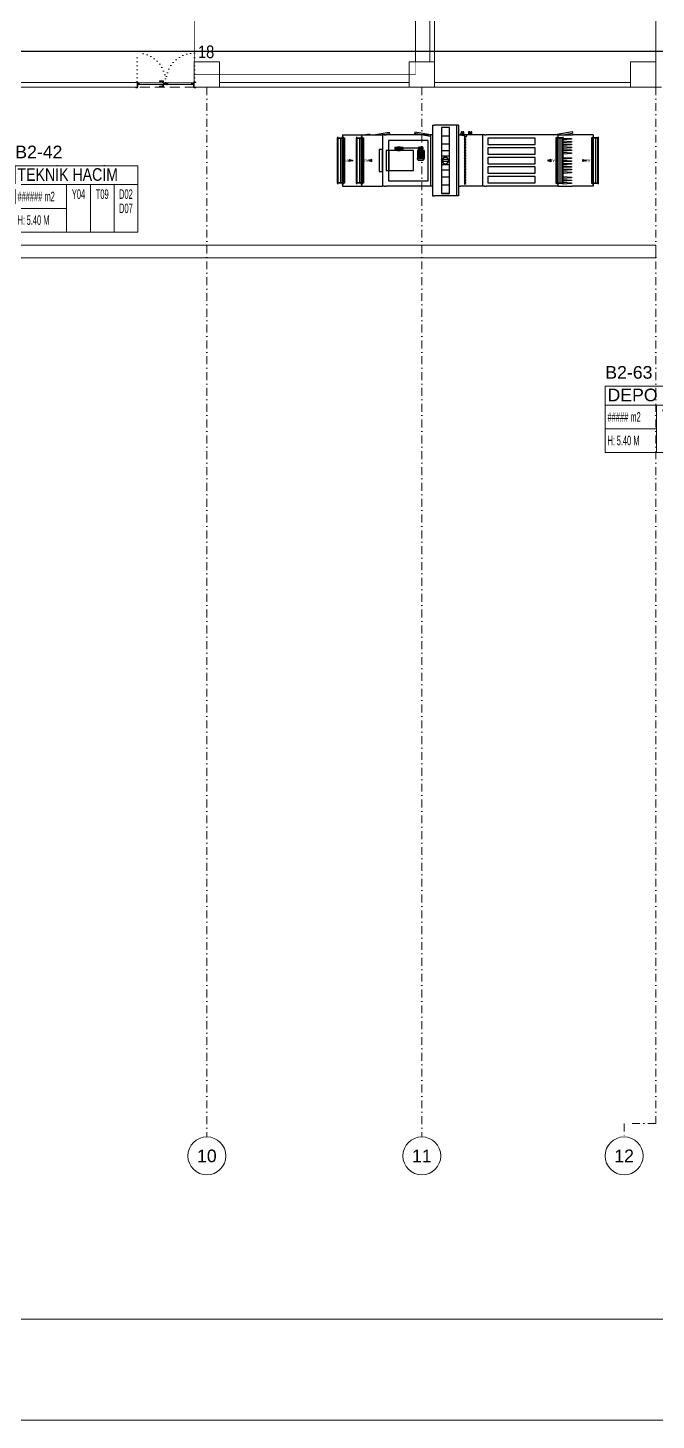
# Model space of a CAD drawing. Header units: metres. Extents: x -17822 to 152406, y -4219 to 19791.
# Drawn here: x 5534 to 7521, y -4219 to 188 of the extents above; entities that cross this region are included whole.
import ezdxf
from ezdxf.enums import TextEntityAlignment as Align

# ---------------------------------------------------------------- set-up
doc = ezdxf.new("R2010")
doc.units = ezdxf.units.M
doc.header["$LTSCALE"] = 100
doc.header["$MEASUREMENT"] = 0
for name, pattern in [('DASHDOT2', [0.5, 0.25, -0.125, 0, -0.125]), ('DOT2', [0.125, 0, -0.125]), ('HIDDEN', [0.375, 0.25, -0.125]), ('HIDDEN2', [4.7625, 3.175, -1.5875])]:
    doc.linetypes.add(name, pattern=pattern)
doc.layers.get('0').update_dxf_attribs({"color": 9, "lineweight": 9})
for name, color, linetype, lineweight in [('00', 9, 'Continuous', 9), ('01', 9, 'Continuous', 9), ('05', 9, 'Continuous', 9), ('05S', 9, 'Continuous', 9), ('06B', 9, 'Continuous', 9), ('06C', 9, 'Continuous', 9), ('06D', 9, 'Continuous', 9), ('09', 9, 'Continuous', 9), ('10', 9, 'Continuous', 9), ('20', 9, 'DOT2', 9), ('21', 9, 'Continuous', 9), ('21_mahal200', 9, 'Continuous', 9), ('24', 9, 'DASHDOT2', 9), ('32-ekipman', 9, 'Continuous', 9), ('40A', 9, 'Continuous', 9), ('E-KABLO', 7, 'Continuous', 30)]:
    doc.layers.add(name, color=color, linetype=linetype, lineweight=lineweight)
doc.styles.add('Arial', font='arial.ttf', dxfattribs={"height": 2.5})
doc.styles.add('MuuM_TEXT-STANDART', font='ARIALN.TTF')
doc.styles.get("Standard").update_dxf_attribs({"font": 'ARIALN.TTF'})

# ---------------------------------------------------------------- blocks, each defined once
blk = doc.blocks.new('0_aks')
at = {"linetype": 'Continuous'}
blk.add_circle((0, 0), 3, dxfattribs=at)
at = {"style": 'Arial'}
blk.add_attdef('AKS', text='', height=2, dxfattribs=at).set_placement((0, 0), align=Align.MIDDLE_CENTER)
blk = doc.blocks.new('p-akslar_yeni')
at = {"layer": '24'}
for points in [[(12515, -8575), (12515, -11897.2)], [(13195, -8575), (13195, -11897.2)], [(13935, -8575), (13935, -11854.6), (13835, -11854.6), (13835, -11897.2)]]:
    blk.add_lwpolyline(points, dxfattribs=at)
at = {"layer": '21', "xscale": 20, "yscale": 20, "zscale": 20}
for p, values in [((12515, -11957.2), {'AKS': '10'}), ((13195, -11957.2), {'AKS': '11'}), ((13835, -11957.2), {'AKS': '12'})]:
    blk.add_blockref('0_aks', p, dxfattribs=at).add_auto_attribs(values)
blk = doc.blocks.new('2.bod.sitatik')
at = {"layer": '01'}
for points in [[(6060, -8630), (6140, -8630), (6140, -8550), (6060, -8550)], [(6740, -8630), (6820, -8630), (6820, -8550), (6740, -8550)], [(7440, -8630), (7520, -8630), (7520, -8550), (7440, -8550)]]:
    blk.add_lwpolyline(points, close=True, dxfattribs=at)
blk = doc.blocks.new('p-işyeri')
at = {"color": 0, "const_width": 2}
blk.add_lwpolyline([(200, 0), (200, 700), (-200, 700), (-200, 0)], close=True, dxfattribs=at)
blk = doc.blocks.new('p-birim')
blk.add_lwpolyline([(0, 0), (1, 0), (1, 1), (0, 1)], close=True)
blk = doc.blocks.new('P-KURANGLEZ')
at = {"layer": '01'}
blk.add_lwpolyline([(7520, -540), (5360, -540), (5360, -500), (7520, -500), (7520, -540)], dxfattribs=at)
blk = doc.blocks.new('TYETRBJFYREFR')
at = {"color": 252, "lineweight": -3}
for p, q in [((2844, 1935), (2905, 1935)), ((2844, 1935), (2905, 1935)), ((2844, -305), (2844, 1935)), ((3605, 1935), (2905, 1935)), ((3380, 1860), (3130, 1860)), ((3666, 1935), (3605, 1935)), ((3605, -305), (3605, 1935)), ((3666, 1935), (3605, 1935)), ((3666, -305), (3666, 1935)), ((-160, 68), (-160, 1562)), ((-67, 98), (-67, 1532)), ((0, 1630), (61, 1630)), ((0, 0), (0, 1630)), ((25, 68), (25, 1562)), ((61, 1630), (600, 1630)), ((440, 68), (440, 1562)), ((533, 98), (533, 1532)), ((600, 1630), (661, 1630)), ((600, 0), (600, 1630)), ((625, 68), (625, 1562)), ((661, 1630), (1261, 1630)), ((1261, 1630), (1261, 1630)), ((1261, 0), (1261, 1630)), ((1322, 1630), (1261, 1630)), ((1261, 25), (1261, 1605)), ((1322, 1630), (1383, 1630)), ((2783, 1630), (1383, 1630)), ((2783, 0), (2783, 1630)), ((2844, 1630), (2783, 1630)), ((3380, 1590), (3130, 1590)), ((3380, 1337), (3130, 1337)), ((3666, 1630), (3727, 1630)), ((3927, 1630), (3727, 1630)), ((3902, 1552), (3852, 1578)), ((3852, 1528), (3902, 1552)), ((3902, 1502), (3852, 1528)), ((3852, 1478), (3902, 1502)), ((3902, 1452), (3852, 1478)), ((3852, 1428), (3902, 1452)), ((3902, 1402), (3852, 1428)), ((3852, 1378), (3902, 1402)), ((3902, 1352), (3852, 1378)), ((3852, 1328), (3902, 1352)), ((3902, 1302), (3852, 1328)), ((4427, 1630), (3927, 1630)), ((4427, 0), (4427, 1630)), ((4488, 1630), (4427, 1630)), ((4488, 1630), (4549, 1630)), ((6149, 1630), (4549, 1630)), ((6749, 1630), (6149, 1630)), ((6810, 1630), (6749, 1630)), ((6785, 68), (6785, 1562)), ((6810, 0), (6810, 1630)), ((6810, 1630), (7271, 1630)), ((6877, 98), (6877, 1532)), ((6970, 68), (6970, 1562)), ((7871, 1630), (7271, 1630)), ((7932, 1630), (7871, 1630)), ((7907, 68), (7907, 1562)), ((7932, 0), (7932, 1630)), ((7999, 98), (7999, 1532)), ((8092, 68), (8092, 1562)), ((1466, 496), (1466, 1134)), ((3380, 1121), (3130, 1121)), ((3380, 955), (3130, 955)), ((3852, 1278), (3902, 1302)), ((3902, 1252), (3852, 1278)), ((3852, 1228), (3902, 1252)), ((3902, 1202), (3852, 1228)), ((3852, 1178), (3902, 1202)), ((3902, 1152), (3852, 1178)), ((3852, 1128), (3902, 1152)), ((3902, 1102), (3852, 1128)), ((3852, 1078), (3902, 1102)), ((3902, 1052), (3852, 1078)), ((3852, 1028), (3902, 1052)), ((3902, 1002), (3852, 1028)), ((3852, 978), (3902, 1002)), ((3902, 952), (3852, 978)), ((3852, 928), (3902, 952)), ((3902, 902), (3852, 928)), ((3852, 878), (3902, 902)), ((2398, 496), (2398, 751)), ((2433, 496), (2433, 751)), ((2474, 496), (2474, 751)), ((2515, 496), (2515, 751)), ((2550, 496), (2550, 751)), ((2573, 496), (2573, 751)), ((2582, 496), (2582, 751)), ((3380, 851), (3130, 851)), ((3155, 840), (3130, 790)), ((3180, 790), (3130, 790)), ((3380, 779), (3130, 779)), ((3380, 675), (3130, 675)), ((3380, 509), (3130, 509)), ((3155, 840), (3180, 790)), ((3355, 790), (3330, 840)), ((3380, 840), (3330, 840)), ((3355, 790), (3380, 840)), ((3902, 852), (3852, 878)), ((3852, 828), (3902, 852)), ((3902, 802), (3852, 828)), ((3852, 778), (3902, 802)), ((3902, 752), (3852, 778)), ((3852, 728), (3902, 752)), ((3902, 702), (3852, 728)), ((3852, 678), (3902, 702)), ((3902, 652), (3852, 678)), ((3852, 628), (3902, 652)), ((3902, 602), (3852, 628)), ((3852, 578), (3902, 602)), ((3902, 552), (3852, 578)), ((3852, 528), (3902, 552)), ((3902, 502), (3852, 528)), ((3852, 478), (3902, 502)), ((3902, 452), (3852, 478)), ((3852, 428), (3902, 452)), ((0, 0), (61, 0)), ((61, 0), (600, 0)), ((600, 0), (661, 0)), ((661, 0), (1261, 0)), ((661, 0), (858, -34)), ((858, -34), (864, 0)), ((983, 0), (1475, -87)), ((1261, 0), (1261, 0)), ((1322, 0), (1261, 0)), ((1274, 0), (1484, -37)), ((1322, 0), (1383, 0)), ((2783, 0), (1383, 0)), ((2544, 429), (1656, 429)), ((2774, 50), (2281, -37)), ((2782, 1), (2290, -86)), ((2782, 1), (2774, 50)), ((2844, 0), (2783, 0)), ((3380, 293), (3130, 293)), ((3380, 40), (3130, 40)), ((3666, 0), (3727, 0)), ((3918, 50), (3721, 15)), ((3730, -34), (3721, 15)), ((3927, 0), (3727, 0)), ((3927, 1), (3730, -34)), ((3902, 402), (3852, 428)), ((3852, 378), (3902, 402)), ((3902, 352), (3852, 378)), ((3852, 328), (3902, 352)), ((3902, 302), (3852, 328)), ((3852, 278), (3902, 302)), ((3902, 252), (3852, 278)), ((3852, 228), (3902, 252)), ((3902, 202), (3852, 228)), ((3852, 178), (3902, 202)), ((3902, 152), (3852, 178)), ((3852, 128), (3902, 152)), ((3902, 102), (3852, 128)), ((3852, 78), (3902, 102)), ((3902, 52), (3852, 78)), ((3927, 1), (3918, 50)), ((4427, 0), (3927, 0)), ((4488, 0), (4427, 0)), ((4488, 0), (4549, 0)), ((6149, 0), (4549, 0)), ((6749, 0), (6149, 0)), ((6671, 0), (7262, -104)), ((6810, 0), (6749, 0)), ((6810, 0), (7271, 0)), ((7871, 0), (7271, 0)), ((7932, 0), (7871, 0)), ((1475, -87), (1484, -37)), ((2290, -86), (2281, -37)), ((2844, -305), (2905, -305)), ((2844, -305), (2905, -305)), ((3605, -305), (2905, -305)), ((3380, -230), (3130, -230)), ((3666, -305), (3605, -305)), ((3666, -305), (3605, -305)), ((6970, -2), (7271, -55)), ((7262, -104), (7271, -55))]:
    blk.add_line(p, q, dxfattribs=at)
for points in [[(2844, 1935), (3666, 1935), (3666, -305), (2844, -305)], [(0, 1630), (600, 1630), (600, 0), (0, 0)], [(600, 0), (2844, 0), (2844, 1630), (600, 1630)], [(3666, 0), (6810, 0), (6810, 1630), (3666, 1630)], [(6810, 1630), (7932, 1630), (7932, 0), (6810, 0)]]:
    blk.add_lwpolyline(points, close=True)
for points in [[(3380, -230), (3130, -230), (3130, 1860), (3380, 1860), (3380, -230)], [(-160, 98), (25, 98), (25, 1533), (-160, 1533), (-160, 98)], [(-141, 108), (7, 108), (7, 1523), (-141, 1523), (-141, 108)], [(0, 61), (0, 61), (0, 1569), (0, 1569), (0, 61)], [(0, 98), (61, 98), (61, 1533), (0, 1533), (0, 98)], [(440, 98), (625, 98), (625, 1533), (440, 1533), (440, 98)], [(459, 108), (607, 108), (607, 1523), (459, 1523), (459, 108)], [(600, 61), (600, 61), (600, 1569), (600, 1569), (600, 61)], [(600, 98), (661, 98), (661, 1533), (600, 1533), (600, 98)], [(2713, 177), (1453, 177), (1453, 1453), (2713, 1453), (2713, 177)], [(6099, 1318), (4599, 1318), (4599, 1518), (6099, 1518), (6099, 1318)], [(6810, 98), (6749, 98), (6749, 1533), (6810, 1533), (6810, 98)], [(6970, 98), (6785, 98), (6785, 1533), (6970, 1533), (6970, 98)], [(6951, 108), (6803, 108), (6803, 1523), (6951, 1523), (6951, 108)], [(6810, 61), (6810, 61), (6810, 1569), (6810, 1569), (6810, 61)], [(7932, 98), (7871, 98), (7871, 1533), (7932, 1533), (7932, 98)], [(8092, 98), (7907, 98), (7907, 1533), (8092, 1533), (8092, 98)], [(8073, 108), (7925, 108), (7925, 1523), (8073, 1523), (8073, 108)], [(7932, 61), (7932, 61), (7932, 1569), (7932, 1569), (7932, 61)], [(1261, 471), (1161, 471), (1161, 1159), (1261, 1159), (1261, 471)], [(2244, 496), (1383, 496), (1383, 1134), (2244, 1134), (2244, 496)], [(6099, 1017), (4599, 1017), (4599, 1217), (6099, 1217), (6099, 1017)], [(6099, 715), (4599, 715), (4599, 915), (6099, 915), (6099, 715)], [(1919, 407), (1650, 407), (1650, 452), (1919, 452), (1919, 407)], [(1825, 451), (1744, 451), (1744, 496), (1825, 496), (1825, 451)], [(2582, 496), (2367, 496), (2367, 751), (2582, 751), (2582, 496)], [(2555, 407), (2394, 407), (2394, 452), (2555, 452), (2555, 407)], [(2528, 560), (2420, 560), (2420, 688), (2528, 688), (2528, 560)], [(2501, 451), (2447, 451), (2447, 496), (2501, 496), (2501, 451)], [(6099, 413), (4599, 413), (4599, 613), (6099, 613), (6099, 413)], [(1825, 388), (1744, 388), (1744, 407), (1825, 407), (1825, 388)], [(2501, 388), (2447, 388), (2447, 407), (2501, 407), (2501, 388)], [(6099, 112), (4599, 112), (4599, 312), (6099, 312), (6099, 112)]]:
    blk.add_lwpolyline(points, close=True, dxfattribs=at)
for points in [[(6970, 1505), (7244, 1522), (7244, 1542), (6970, 1561)], [(6970, 1415), (7244, 1432), (7244, 1452), (6970, 1471)], [(6970, 1325), (7244, 1342), (7244, 1362), (6970, 1381)], [(6970, 1165), (7244, 1182), (7244, 1202), (6970, 1221)], [(6970, 1075), (7244, 1092), (7244, 1112), (6970, 1131)], [(6970, 985), (7244, 1002), (7244, 1022), (6970, 1041)], [(6970, 895), (7244, 912), (7244, 932), (6970, 951)], [(225, 815), (325, 815), (225, 845), (225, 785), (325, 815)], [(925, 815), (825, 815), (925, 845), (925, 785), (825, 815)], [(2582, 751), (2555, 815), (2393, 815), (2366, 751)], [(6585, 815), (6485, 815), (6585, 845), (6585, 785), (6485, 815)], [(6970, 805), (7244, 822), (7244, 842), (6970, 861)], [(6970, 715), (7244, 732), (7244, 752), (6970, 771)], [(6970, 555), (7244, 572), (7244, 592), (6970, 611)], [(6970, 465), (7244, 482), (7244, 502), (6970, 521)], [(7607, 815), (7707, 815), (7607, 845), (7607, 785), (7707, 815)], [(3781, 0), (3781, -90), (3754, -90), (3754, 0)], [(3834, 0), (3834, -90), (3807, -90), (3807, 0)], [(4023, 0), (4023, -90), (3983, -90), (3983, 0)], [(4095, 0), (4095, -90), (4055, -90), (4055, 0)], [(6970, 375), (7244, 392), (7244, 412), (6970, 431)], [(6970, 285), (7244, 302), (7244, 322), (6970, 341)], [(6970, 195), (7244, 212), (7244, 232), (6970, 251)], [(6970, 105), (7244, 122), (7244, 142), (6970, 161)]]:
    blk.add_lwpolyline(points, dxfattribs=at)
blk.add_circle((3255, 815), 100, dxfattribs=at)
for s, p in [('FA', (61, 771)), ('EA', (656, 771)), ('RA', (6551, 771)), ('SA', (7678, 771))]:
    blk.add_text(s, height=88, dxfattribs=at).set_placement(p)
blk = doc.blocks.new('prf-scr2')
at = {"linetype": 'DOT2', "ltscale": 10}
blk.add_line((0, 0.2), (0, -1.1), dxfattribs=at)
for p, q in [((-0.1, -0.2), (0.1, -0.3)), ((0.1, -0.2), (-0.1, -0.2)), ((0.1, -0.3), (-0.1, -0.3)), ((-0.1, -0.3), (0.1, -0.4)), ((0.1, -0.4), (-0.1, -0.4)), ((0.1, -0.5), (-0.1, -0.4)), ((-0.1, -0.4), (0.1, -0.4)), ((0.1, -0.6), (-0.1, -0.5)), ((-0.1, -0.5), (0.1, -0.5)), ((-0.1, -0.6), (0.1, -0.7)), ((0.1, -0.6), (-0.1, -0.6)), ((-0.1, -0.6), (0.1, -0.6)), ((-0.1, -0.7), (0.1, -0.8)), ((0.1, -0.7), (-0.1, -0.7)), ((-0.1, -0.8), (0.1, -0.8)), ((0.1, -0.8), (-0.1, -0.8)), ((0.1, -0.2), (0, -0.1)), ((0, -0.2), (0.1, -0.2))]:
    blk.add_line(p, q)
blk.add_lwpolyline([(0.2, 0), (-0.2, 0), (-0.2, 0), (-0.1, -0.1), (0.1, -0.1), (0.2, 0), (0.2, 0)], close=True)
for points in [[(0.2, 0), (-0.2, 0)], [(-0.1, -0.1), (-0.1, -0.2), (-0.1, -0.2), (-0.1, -0.2), (-0.1, -0.2), (-0.1, -0.3), (-0.1, -0.3), (-0.1, -0.3), (-0.1, -0.3), (-0.1, -0.4), (-0.1, -0.4), (-0.1, -0.4), (-0.1, -0.4), (-0.1, -0.4), (-0.1, -0.5), (-0.1, -0.5), (-0.1, -0.5), (-0.1, -0.5), (-0.1, -0.5), (-0.1, -0.5), (-0.1, -0.6), (-0.1, -0.6), (-0.1, -0.6), (-0.1, -0.6), (-0.1, -0.6), (-0.1, -0.7), (-0.1, -0.7), (-0.1, -0.7), (-0.1, -0.7), (-0.1, -0.7), (-0.1, -0.8), (-0.1, -0.8), (-0.1, -0.8), (-0.1, -0.8), (0, -0.9), (0, -0.9), (0, -0.9), (0.1, -0.8), (0.1, -0.8), (0.1, -0.7), (0.1, -0.7), (0.1, -0.7), (0.1, -0.7), (0.1, -0.7), (0.1, -0.7), (0.1, -0.6), (0.1, -0.6), (0.1, -0.6), (0.1, -0.6), (0.1, -0.6), (0.1, -0.5), (0.1, -0.5), (0.1, -0.5), (0.1, -0.5), (0.1, -0.4), (0.1, -0.4), (0.1, -0.4), (0.1, -0.4), (0.1, -0.4), (0.1, -0.3), (0.1, -0.3), (0.1, -0.3), (0.1, -0.3), (0.1, -0.3), (0.1, -0.3), (0.1, -0.2), (0.1, -0.2), (0.1, -0.2), (0.1, -0.2), (0.1, -0.2), (0.1, -0.1)]]:
    blk.add_lwpolyline(points)
blk = doc.blocks.new('gr-p-barel kilitli kapı kolu')
at = {"layer": '05S'}
h = blk.add_hatch(color=256, dxfattribs=at)
h.paths.add_polyline_path([(1.3, 0.8), (-1.3, 0.8), (-1.3, 0.7), (1.3, 0.7)])
h.paths.add_polyline_path([(2.75, 0.7), (-2.75, 0.7), (-2.75, 0), (2.75, 0)])
h.paths.add_polyline_path([(-11.7, 4.9), (-11.7, 6.7), (0.9, 6.7), (0.9, 0.8), (-0.9, 0.8), (-0.9, 4.9)])
at = {"flags": 128}
for points in [[(-0.9, 0.8), (-0.9, 4.9), (-11.7, 4.9), (-11.7, 6.7), (0.9, 6.7), (0.9, 0.8)], [(-0.8, 5), (0.8, 6.6)]]:
    blk.add_lwpolyline(points, dxfattribs=at)
blk.add_lwpolyline([(-2.75, 0), (-2.75, 0.7), (2.75, 0.7), (2.75, 0)])
blk.add_lwpolyline([(-1.3, 0.7), (1.3, 0.7), (1.3, 0.8), (-1.3, 0.8)], close=True)
blk = doc.blocks.new('p-de-02')
at = {"layer": '06C'}
blk.add_lwpolyline([(106.3, -16.6, 1), (106.3, -15.8), (104.3, -15.8), (104.3, -16.6), (106.4, -16.6)], format="xyb", dxfattribs=at)
blk.add_arc((106.3, -16.2), 0.5, 233.1301, 126.8699, dxfattribs=at)
at = {"layer": '09'}
for p, q in [((108.1, -16.7), (108.1, -16.6)), ((108.2, -16.7), (108.2, -16.6)), ((108.3, -16.6), (108.3, -16.7)), ((108.4, -16.7), (108.4, -16.6)), ((108.5, -16.6), (108.5, -16.7)), ((108.6, -16.7), (108.6, -16.6)), ((108.7, -16.6), (108.7, -16.7)), ((108.8, -16.6), (108.8, -16.7)), ((109.3, -21.9), (109.3, -21.7)), ((109.4, -21.7), (109.4, -21.9)), ((109.5, -21.9), (109.5, -21.7)), ((109.6, -21.7), (109.6, -21.9)), ((109.7, -21.9), (109.7, -21.7)), ((109.8, -21.7), (109.8, -21.9)), ((109.9, -21.9), (109.9, -21.7)), ((110, -21.9), (110, -21.7))]:
    blk.add_line(p, q, dxfattribs=at)
at = {"layer": '10'}
for points in [[(14.2, -6.8, -0.414214), (14.3, -6.7), (18.7, -6.7, -0.414214), (18.8, -6.8), (18.8, -14.1), (19, -14.1), (19, -6.8, 0.414214), (18.7, -6.5), (14.3, -6.5, 0.414214), (14, -6.8), (14, -7.7, 0.414214), (14.3, -8), (15.4, -8), (15.4, -7.8), (14.3, -7.8, -0.414214), (14.2, -7.7)], [(19, -9.7, -0.414214), (19.3, -9.4), (20.3, -9.4, -0.414214), (20.6, -9.7), (20.6, -16.1, -0.414214), (20.3, -16.4, -0.414214), (20, -16.1), (20, -15.2), (19, -15.2), (19, -24.2, -0.414214), (18.7, -24.5), (14.3, -24.5, -0.414214), (14, -24.2), (14, -23.3, -0.414214), (14.3, -23), (15.4, -23), (15.4, -23.2), (14.3, -23.2, 0.414214), (14.2, -23.3), (14.2, -24.2, 0.414214), (14.3, -24.3), (18.7, -24.3, 0.414214), (18.8, -24.2), (18.8, -15), (20.2, -15), (20.2, -16.1, 0.414214), (20.3, -16.2, 0.414214), (20.4, -16.1), (20.4, -9.7, 0.414214), (20.3, -9.6), (19.3, -9.6, 0.414214), (19.2, -9.7), (19.2, -10.6), (19, -10.6)], [(18.4, -25), (19.8, -24.4), (19.8, -21.5), (20, -21.5), (20, -24.5), (18.5, -25.2, -14.796002)], [(198.6, -9.7, 0.414214), (198.3, -9.4), (197.3, -9.4, 0.414214), (197, -9.7), (197, -16.1, 0.414214), (197.3, -16.4, 0.414214), (197.6, -16.1), (197.6, -15.2), (198.6, -15.2), (198.6, -24.2, 0.414214), (198.9, -24.5), (203.3, -24.5, 0.414214), (203.6, -24.2), (203.6, -23.3, 0.414214), (203.3, -23), (202.2, -23), (202.2, -23.2), (203.3, -23.2, -0.414214), (203.4, -23.3), (203.4, -24.2, -0.414214), (203.3, -24.3), (198.9, -24.3, -0.414214), (198.8, -24.2), (198.8, -15), (197.4, -15), (197.4, -16.1, -0.414214), (197.3, -16.2, -0.414214), (197.2, -16.1), (197.2, -9.7, -0.414214), (197.3, -9.6), (198.3, -9.6, -0.414214), (198.4, -9.7), (198.4, -10.6), (198.6, -10.6)], [(199.2, -25), (197.8, -24.4), (197.8, -21.5), (197.6, -21.5), (197.6, -24.5), (199.1, -25.2, 14.796002)], [(203.4, -6.8, 0.414214), (203.3, -6.7), (198.9, -6.7, 0.414214), (198.8, -6.8), (198.8, -14.1), (198.6, -14.1), (198.6, -6.8, -0.414214), (198.9, -6.5), (203.3, -6.5, -0.414214), (203.6, -6.8), (203.6, -7.7, -0.414214), (203.3, -8), (202.2, -8), (202.2, -7.8), (203.3, -7.8, 0.414214), (203.4, -7.7)]]:
    blk.add_lwpolyline(points, format="xyb", close=True, dxfattribs=at)
for points in [[(108.2, -20.1), (108.2, -18.1), (108.5, -18.1), (108.5, -17), (20.3, -17), (20.3, -18.1), (20.6, -18.1), (20.6, -20.1), (20.3, -20.1), (20.3, -18.3), (20, -18.3), (20, -16.7), (108.8, -16.7), (108.8, -18.3), (108.5, -18.3), (108.5, -20.1)], [(108.2, -18.1), (108.2, -20.1), (108.8, -20.1), (108.8, -21.7), (20, -21.7), (20, -20.1), (20.6, -20.1), (20.6, -18.1), (20.9, -18.1), (20.9, -20.3), (20.3, -20.3), (20.3, -21.4), (108.5, -21.4), (108.5, -20.3), (107.9, -20.3), (107.9, -18.1), (108.2, -18.1)], [(109.9, -20.1), (109.9, -18.1), (109.6, -18.1), (109.6, -17), (197.3, -17), (197.3, -18.1), (197, -18.1), (197, -20.1), (197.3, -20.1), (197.3, -18.3), (197.6, -18.3), (197.6, -16.7), (109.3, -16.7), (109.3, -18.3), (109.6, -18.3), (109.6, -20.1)], [(109.9, -18.1), (109.9, -20.1), (109.3, -20.1), (109.3, -21.7), (197.6, -21.7), (197.6, -20.1), (197, -20.1), (197, -18.1), (196.7, -18.1), (196.7, -20.3), (197.3, -20.3), (197.3, -21.4), (109.6, -21.4), (109.6, -20.3), (110.2, -20.3), (110.2, -18.1), (109.9, -18.1)]]:
    blk.add_lwpolyline(points, dxfattribs=at)
for points in [[(20.9, -17.2), (26.9, -17.2), (26.9, -21.2), (20.9, -21.2)], [(21.2, -17.5), (26.6, -17.5), (26.6, -20.9), (21.2, -20.9)], [(107.9, -17.2), (101.9, -17.2), (101.9, -21.2), (107.9, -21.2)], [(107.6, -17.5), (102.2, -17.5), (102.2, -20.9), (107.6, -20.9)], [(108.1, -22.4), (110, -22.4), (110, -21.9), (108.1, -21.9), (107.5, -21.9), (107.5, -22.4)], [(110, -16.1), (108.1, -16.1), (108.1, -16.6), (110.6, -16.6), (110.6, -16.6), (110.6, -16.1)], [(110.2, -17.2), (116.2, -17.2), (116.2, -21.2), (110.2, -21.2)], [(110.5, -17.5), (115.9, -17.5), (115.9, -20.9), (110.5, -20.9)], [(196.7, -17.2), (192.7, -17.2), (192.7, -21.2), (196.7, -21.2)], [(196.4, -17.5), (193, -17.5), (193, -20.9), (196.4, -20.9)]]:
    blk.add_lwpolyline(points, close=True, dxfattribs=at)
for centre in [(17.8, -25.5), (199.8, -25.5)]:
    blk.add_circle(centre, 0.55, dxfattribs=at)
at = {"layer": '20'}
for p, q in [((17.8, -25.5), (17.8, -116)), ((199.8, -25.5), (199.8, -116))]:
    blk.add_line(p, q, dxfattribs=at)
at = {"layer": '20', "linetype": 'HIDDEN'}
for points in [[(18.6, -24.3), (18.6, -23), (17.1, -23), (17.1, -24.3)], [(18.4, -25), (18.4, -23.2), (17.3, -23.2), (17.3, -25)], [(199, -24.3), (199, -23), (200.5, -23), (200.5, -24.3)], [(199.2, -25), (199.2, -23.2), (200.3, -23.2), (200.3, -25)]]:
    blk.add_lwpolyline(points, dxfattribs=at)
at = {"layer": '20'}
for centre, start, end in [((17.8, -25.5), 270, 2.4057), ((199.8, -25.5), 177.5943, 270)]:
    blk.add_arc(centre, 90.5, start, end, dxfattribs=at)
at = {"layer": '06B', "xscale": -1}
blk.add_blockref('gr-p-barel kilitli kapı kolu', (117.3, -16.7), dxfattribs=at)
at = {"layer": '06B', "rotation": 180}
blk.add_blockref('gr-p-barel kilitli kapı kolu', (117.3, -21.7), dxfattribs=at)
at = {"layer": '10', "xscale": -1, "rotation": 90}
for p in [(20.3, -19.2), (109.6, -19.2)]:
    blk.add_blockref('prf-scr2', p, dxfattribs=at)
at = {"layer": '10', "rotation": 270}
for p in [(108.5, -19.2), (197.3, -19.2)]:
    blk.add_blockref('prf-scr2', p, dxfattribs=at)
blk = doc.blocks.new('0_roomno2')
blk.add_lwpolyline([(19.38, -10.5), (0, -10.5), (0, 0), (19.38, 0)], close=True)
for points in [[(0, -3), (19.38, -3)], [(8.12, -3), (8.12, -10.5)], [(11.88, -3), (11.88, -10.5)], [(15.62, -3), (15.62, -10.5)], [(0, -6.75), (8.12, -6.75)]]:
    blk.add_lwpolyline(points)
at = {"style": 'MuuM_TEXT-STANDART', "width": 0.6}
blk.add_text('H:', height=1.5, dxfattribs=at).set_placement((0.35, -8.61), align=Align.MIDDLE_LEFT)
at = {"style": 'Arial'}
blk.add_attdef('ODANO', (0, 1.17), '', height=2, dxfattribs=at)
blk.add_attdef('MEKANADI', text='', height=2, dxfattribs=at).set_placement((0.35, -3), align=Align.BOTTOM_LEFT)
at = {"style": 'MuuM_TEXT-STANDART', "width": 0.6}
for tag, p in [('M2', (0.35, -4.88)), ('TEMIZTAVANYUKSEKLIGI', (1.8, -8.61))]:
    blk.add_attdef(tag, text='', height=1.5, dxfattribs=at).set_placement(p, align=Align.MIDDLE_LEFT)
for tag, p in [('YER01', (10, -4.5)), ('TAVAN01', (13.75, -4.5)), ('DUVAR01', (17.5, -4.5)), ('YER02', (10, -6.75)), ('TAVAN02', (13.75, -6.75)), ('DUVAR02', (17.5, -6.75)), ('YER03', (10, -9)), ('TAVAN03', (13.75, -9)), ('DUVAR03', (17.5, -9))]:
    blk.add_attdef(tag, text='', height=1.5, dxfattribs=at).set_placement(p, align=Align.MIDDLE_CENTER)
blk = doc.blocks.new('2.bod.Mimari')
at = {"layer": '00'}
for points in [[(6820, -7830), (6820, -8550), (6805, -8550), (6805, -7830)], [(5880, -8630), (5440, -8630), (5440, -8615), (5880, -8615)], [(6740, -8630), (6140, -8630), (6140, -8615), (6740, -8615)], [(6820, -8630), (7440, -8630), (7440, -8615), (6820, -8615)]]:
    blk.add_lwpolyline(points, close=True, dxfattribs=at)
at = {"layer": '06D'}
blk.add_lwpolyline([(7520, -8550), (7520, -5430)], dxfattribs=at)
at = {"layer": '20', "linetype": 'HIDDEN2', "ltscale": 0.1}
blk.add_lwpolyline([(2030, -8630), (8440, -8630)], dxfattribs=at)
at = {"layer": '01'}
blk.add_blockref('P-KURANGLEZ', (0, -8630), dxfattribs=at)
at = {"layer": '05', "xscale": -45, "yscale": 720}
blk.add_blockref('p-birim', (6805, -8550), dxfattribs=at)
at = {"layer": '06D', "color": 89, "linetype": 'HIDDEN', "true_color": 0x2e4d23, "rotation": 90}
blk.add_blockref('p-işyeri', (6760, -8390), dxfattribs=at)
at = {"layer": '10', "rotation": 180}
blk.add_blockref('p-de-02', (6078.8, -8638), dxfattribs=at)
at = {"layer": '21_mahal200'}
ref = blk.add_blockref('0_roomno2', (5493.92, -8878.34), dxfattribs=dict(at, xscale=20, yscale=20, zscale=20))
ref.add_attrib('ODANO', 'B2-42', (5493.92, -8854.94), dxfattribs={"layer": '0', "height": 40, "style": 'Arial'})
ref.add_attrib('MEKANADI', 'TEKNİK HACİM', dxfattribs={"layer": '0', "height": 40, "style": 'Arial', "width": 0.8}).set_placement((5500.92, -8938.34), align=Align.BOTTOM_LEFT)
ref.add_attrib('M2', '###### m2', dxfattribs={"layer": '0', "height": 30, "style": 'MuuM_TEXT-STANDART', "width": 0.6}).set_placement((5500.92, -8975.84), align=Align.MIDDLE_LEFT)
ref.add_attrib('TEMIZTAVANYUKSEKLIGI', '5.40 M', dxfattribs={"layer": '0', "height": 30, "style": 'MuuM_TEXT-STANDART', "width": 0.6}).set_placement((5529.92, -9050.5), align=Align.MIDDLE_LEFT)
ref.add_attrib('YER01', 'Y04', dxfattribs={"layer": '0', "height": 30, "style": 'MuuM_TEXT-STANDART', "width": 0.6}).set_placement((5693.92, -8968.34), align=Align.MIDDLE_CENTER)
ref.add_attrib('TAVAN01', 'T09', dxfattribs={"layer": '0', "height": 30, "style": 'MuuM_TEXT-STANDART', "width": 0.6}).set_placement((5768.92, -8968.34), align=Align.MIDDLE_CENTER)
ref.add_attrib('DUVAR01', 'D02', dxfattribs={"layer": '0', "height": 30, "style": 'MuuM_TEXT-STANDART', "width": 0.6}).set_placement((5843.92, -8968.34), align=Align.MIDDLE_CENTER)
ref.add_attrib('DUVAR02', 'D07', dxfattribs={"layer": '0', "height": 30, "style": 'MuuM_TEXT-STANDART', "width": 0.6}).set_placement((5843.92, -9013.34), align=Align.MIDDLE_CENTER)
ref = blk.add_blockref('0_roomno2', (7360.43, -9575.88), dxfattribs=dict(at, xscale=20, yscale=20, zscale=20))
ref.add_attrib('ODANO', 'B2-63', (7360.43, -9552.48), dxfattribs={"layer": '0', "height": 40, "style": 'Arial'})
ref.add_attrib('MEKANADI', 'DEPO', dxfattribs={"layer": '0', "height": 40, "style": 'Arial'}).set_placement((7367.43, -9635.88), align=Align.BOTTOM_LEFT)
ref.add_attrib('M2', '##### m2', dxfattribs={"layer": '0', "height": 30, "style": 'MuuM_TEXT-STANDART', "width": 0.6}).set_placement((7367.43, -9673.38), align=Align.MIDDLE_LEFT)
ref.add_attrib('TEMIZTAVANYUKSEKLIGI', '5.40 M', dxfattribs={"layer": '0', "height": 30, "style": 'MuuM_TEXT-STANDART', "width": 0.6}).set_placement((7396.43, -9748.04), align=Align.MIDDLE_LEFT)
ref.add_attrib('YER01', 'Y02', dxfattribs={"layer": '0', "height": 30, "style": 'MuuM_TEXT-STANDART', "width": 0.6}).set_placement((7560.43, -9665.88), align=Align.MIDDLE_CENTER)
ref.add_attrib('TAVAN01', 'T09', dxfattribs={"layer": '0', "height": 30, "style": 'MuuM_TEXT-STANDART', "width": 0.6}).set_placement((7635.43, -9665.88), align=Align.MIDDLE_CENTER)
ref.add_attrib('DUVAR01', 'D07', dxfattribs={"layer": '0', "height": 30, "style": 'MuuM_TEXT-STANDART', "width": 0.6}).set_placement((7710.43, -9665.88), align=Align.MIDDLE_CENTER)
at = {"layer": '32-ekipman', "xscale": -0.1, "yscale": 0.1, "zscale": 0.1, "rotation": 180}
blk.add_blockref('TYETRBJFYREFR', (6529.14, -8780.5), dxfattribs=at)
at = {"layer": '21', "style": 'MuuM_TEXT-STANDART'}
blk.add_text('18', height=40, dxfattribs=at).set_placement((6072.24, -8550), align=Align.BOTTOM_LEFT)

msp = doc.modelspace()

# ---------------------------------------------------------------- linework, layer by layer
at = {"layer": '40A'}
for points in [[(18159.28, -4218.56), (-9840.72, -4218.56), (-9840.72, 12601.44), (18159.28, 12601.44)], [(-9520.72, 12281.44), (15999.52, 12281.44), (15999.52, -3898.56), (-9520.72, -3898.56)]]:
    msp.add_lwpolyline(points, close=True, dxfattribs=at)
at = {"layer": 'E-KABLO', "color": 6}
msp.add_line((5234.9, 114.21), (8331.33, 114.21), dxfattribs=at)

# ---------------------------------------------------------------- block references
for name in ['2.bod.sitatik', '2.bod.Mimari']:
    msp.add_blockref(name, (0, 8630))
at = {"layer": '24'}
msp.add_blockref('p-akslar_yeni', (-6415, 8575), dxfattribs=at)
msp.add_blockref('p-akslar_yeni', (-6415, 8575), dxfattribs=at)

doc.saveas('drawing.dxf')
